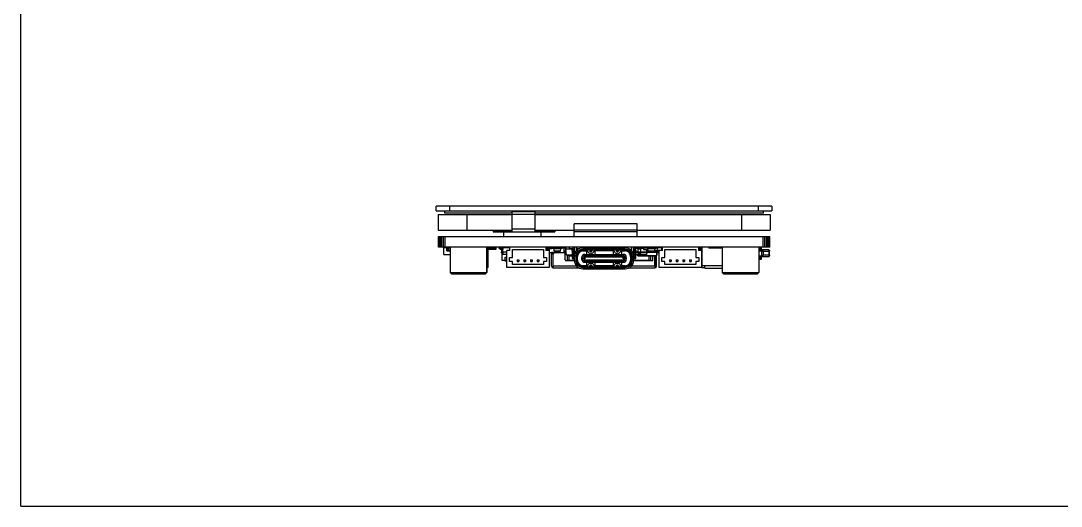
# Model space of a CAD drawing. Header units: millimetres. Extents: x 0 to 297, y 0 to 210.
# Drawn here: x 0 to 156.7, y 0 to 73.1 of the extents above; entities that cross this region are included whole.
import ezdxf

# ---------------------------------------------------------------- set-up
doc = ezdxf.new("R2010")
doc.units = ezdxf.units.MM
doc.layers.get('0').update_dxf_attribs({"linetype": 'CONTINUOUS'})

msp = doc.modelspace()

# ---------------------------------------------------------------- linework, layer by layer
at = {"color": 7, "linetype": 'Continuous'}
for p, q in [((0, 0), (0, 210)), ((62.594, 44.514), (62.594, 45.214)), ((113.134, 45.214), (62.594, 45.214)), ((62.594, 44.514), (113.134, 44.514)), ((62.874, 43.944), (62.874, 41.614)), ((62.874, 43.944), (73.984, 43.944)), ((63.864, 44.164), (63.864, 44.514)), ((73.984, 44.164), (63.864, 44.164)), ((64.594, 45.214), (64.594, 44.514)), ((67.174, 43.944), (67.174, 41.614)), ((73.984, 44.414), (73.984, 41.364)), ((73.984, 44.414), (77.484, 44.414)), ((77.484, 43.964), (73.984, 43.964)), ((77.484, 41.364), (77.484, 44.414)), ((111.864, 44.164), (77.484, 44.164)), ((77.484, 43.944), (112.874, 43.944)), ((108.554, 43.944), (108.554, 41.614)), ((111.134, 44.514), (111.134, 45.214)), ((111.864, 44.164), (111.864, 44.514)), ((112.874, 43.944), (112.874, 41.614)), ((113.134, 45.214), (113.134, 44.514)), ((83.364, 40.614), (83.364, 42.521)), ((92.864, 42.521), (83.364, 42.521)), ((92.864, 40.614), (92.864, 42.521)), ((62.874, 41.614), (73.984, 41.614)), ((71.178, 41.514), (71.178, 41.364)), ((71.178, 41.514), (73.984, 41.514)), ((71.178, 41.364), (80.427, 41.364)), ((72.779, 40.614), (72.779, 41.364)), ((73.984, 41.814), (77.484, 41.814)), ((77.484, 41.614), (83.364, 41.614)), ((77.484, 41.514), (80.427, 41.514)), ((78.408, 40.614), (78.408, 41.364)), ((80.427, 41.514), (80.427, 41.364)), ((83.364, 41.639), (92.864, 41.639)), ((92.864, 41.349), (83.364, 41.349)), ((92.864, 41.614), (112.874, 41.614)), ((62.924, 39.014), (62.924, 40.614)), ((62.924, 40.614), (112.833, 40.614)), ((62.95, 39.014), (62.95, 40.614)), ((63.051, 39.014), (63.051, 40.614)), ((63.211, 39.014), (63.211, 40.614)), ((63.42, 39.014), (63.42, 40.614)), ((63.663, 39.014), (63.663, 40.614)), ((63.924, 39.014), (63.924, 40.614)), ((111.824, 39.014), (111.824, 40.614)), ((112.085, 39.014), (112.085, 40.614)), ((112.329, 39.014), (112.329, 40.614)), ((112.537, 39.014), (112.537, 40.614)), ((112.698, 39.014), (112.698, 40.614)), ((112.799, 39.014), (112.799, 40.614)), ((112.833, 39.014), (112.833, 40.614)), ((112.838, 39.014), (112.838, 40.614)), ((112.838, 39.014), (62.924, 39.014)), ((63.729, 37.914), (63.729, 38.912)), ((64.168, 38.912), (63.729, 38.912)), ((63.729, 37.914), (64.675, 37.914)), ((63.88, 39.014), (63.88, 38.912)), ((64.075, 38.983), (64.075, 38.912)), ((64.075, 38.983), (64.169, 38.983)), ((64.105, 38.912), (64.105, 39.014)), ((64.136, 38.912), (64.136, 39.014)), ((64.168, 38.978), (64.168, 38.498)), ((64.168, 38.978), (64.273, 38.978)), ((64.675, 38.498), (64.168, 38.498)), ((64.188, 38.978), (64.188, 38.998)), ((64.277, 38.998), (64.188, 38.998)), ((64.188, 38.478), (64.188, 38.978)), ((64.188, 38.478), (64.668, 38.478)), ((64.273, 38.983), (64.273, 38.739)), ((64.273, 38.983), (64.675, 38.983)), ((64.477, 38.739), (64.273, 38.739)), ((64.303, 38.983), (64.303, 39.014)), ((64.303, 38.709), (64.303, 38.983)), ((64.303, 38.709), (64.477, 38.709)), ((64.334, 38.709), (64.334, 39.014)), ((64.378, 38.706), (64.378, 38.709)), ((64.378, 38.706), (64.378, 38.709)), ((64.477, 38.706), (64.378, 38.706)), ((64.389, 38.706), (64.389, 38.709)), ((64.441, 38.709), (64.441, 38.706)), ((64.452, 38.706), (64.452, 38.709)), ((64.477, 38.514), (64.477, 38.964)), ((64.675, 38.964), (64.477, 38.964)), ((64.477, 38.514), (64.675, 38.514)), ((64.668, 38.514), (64.668, 38.478)), ((64.675, 39.014), (64.675, 35.214)), ((70.175, 39.014), (70.175, 35.214)), ((70.175, 38.814), (70.424, 38.814)), ((70.424, 35.964), (70.424, 39.014)), ((70.466, 39.014), (70.466, 38.689)), ((70.796, 38.689), (70.466, 38.689)), ((70.557, 38.689), (70.557, 38.679)), ((70.715, 38.679), (70.557, 38.679)), ((70.636, 38.689), (70.636, 38.679)), ((70.64, 38.983), (70.64, 38.739)), ((70.64, 38.983), (71.25, 38.983)), ((71.25, 38.739), (70.64, 38.739)), ((70.67, 38.983), (70.67, 39.014)), ((70.67, 38.709), (70.67, 38.983)), ((70.67, 38.709), (71.219, 38.709)), ((70.701, 38.983), (70.701, 39.014)), ((70.701, 38.709), (70.701, 38.983)), ((70.715, 38.689), (70.715, 38.679)), ((70.715, 38.689), (70.715, 38.679)), ((70.745, 38.706), (70.745, 38.709)), ((70.839, 38.706), (70.745, 38.706)), ((70.756, 38.706), (70.756, 38.709)), ((70.764, 38.709), (70.764, 38.706)), ((70.796, 38.706), (70.796, 38.689)), ((70.796, 38.689), (70.796, 38.706)), ((70.801, 38.709), (70.801, 38.706)), ((70.838, 38.706), (70.838, 38.709)), ((70.838, 38.706), (70.838, 38.709)), ((70.838, 38.706), (70.838, 38.709)), ((70.838, 38.706), (70.838, 38.709)), ((70.839, 38.706), (70.839, 38.709)), ((70.839, 38.706), (70.839, 38.709)), ((70.848, 38.709), (70.848, 38.706)), ((70.939, 38.706), (70.848, 38.706)), ((70.861, 38.709), (70.861, 38.706)), ((70.865, 38.706), (70.865, 38.709)), ((70.902, 38.706), (70.902, 38.709)), ((70.938, 38.706), (70.938, 38.709)), ((70.939, 38.706), (70.939, 38.709)), ((70.939, 38.706), (70.939, 38.709)), ((70.939, 38.706), (70.939, 38.709)), ((70.939, 38.706), (70.939, 38.709)), ((70.939, 38.706), (70.939, 38.709)), ((70.951, 38.706), (70.951, 38.709)), ((71.043, 38.706), (70.951, 38.706)), ((70.968, 38.709), (70.968, 38.706)), ((71.005, 38.709), (71.005, 38.706)), ((71.042, 38.706), (71.042, 38.709)), ((71.042, 38.706), (71.042, 38.709)), ((71.042, 38.706), (71.042, 38.709)), ((71.043, 38.706), (71.043, 38.709)), ((71.043, 38.706), (71.043, 38.709)), ((71.043, 38.706), (71.043, 38.709)), ((71.052, 38.709), (71.052, 38.706)), ((71.146, 38.706), (71.052, 38.706)), ((71.071, 38.706), (71.071, 38.709)), ((71.08, 38.706), (71.08, 38.709)), ((71.116, 38.706), (71.116, 38.709)), ((71.134, 38.709), (71.134, 38.706)), ((71.145, 38.706), (71.145, 38.709)), ((71.145, 38.706), (71.145, 38.709)), ((71.145, 38.706), (71.145, 38.709)), ((71.145, 38.706), (71.145, 38.709)), ((71.145, 38.706), (71.145, 38.709)), ((71.146, 38.706), (71.146, 38.709)), ((71.189, 38.709), (71.189, 39.014)), ((71.219, 38.983), (71.219, 38.709)), ((71.219, 38.709), (71.219, 38.709)), ((71.219, 38.709), (71.219, 38.709)), ((71.219, 38.709), (71.219, 38.709)), ((71.22, 38.709), (71.22, 38.709)), ((71.22, 38.709), (71.22, 38.709)), ((71.25, 38.739), (71.25, 38.983)), ((71.25, 38.739), (71.25, 38.983)), ((71.25, 38.739), (71.25, 38.983)), ((71.25, 38.739), (71.25, 38.983)), ((71.25, 38.739), (71.25, 38.983)), ((71.25, 38.739), (71.25, 38.983)), ((71.25, 38.739), (71.25, 38.983)), ((71.25, 38.739), (71.25, 38.983)), ((71.25, 38.983), (71.251, 38.983)), ((71.25, 38.983), (71.25, 38.983)), ((71.251, 38.739), (71.25, 38.739)), ((71.25, 38.739), (71.25, 38.739)), ((71.251, 38.739), (71.251, 38.983)), ((71.279, 38.983), (71.279, 38.739)), ((71.279, 38.983), (71.583, 38.983)), ((71.583, 38.739), (71.279, 38.739)), ((71.309, 38.983), (71.309, 39.014)), ((71.309, 38.709), (71.309, 38.983)), ((71.309, 38.709), (71.553, 38.709)), ((71.381, 38.706), (71.381, 38.709)), ((71.488, 38.706), (71.381, 38.706)), ((71.425, 38.706), (71.425, 38.709)), ((71.443, 38.709), (71.443, 38.706)), ((71.488, 38.709), (71.488, 38.706)), ((71.488, 38.706), (71.488, 38.709)), ((71.553, 38.983), (71.553, 38.709)), ((71.583, 38.739), (71.583, 38.983)), ((72.077, 39.009), (72.077, 38.844)), ((72.305, 38.844), (72.077, 38.844)), ((72.082, 38.839), (72.082, 39.009)), ((72.082, 39.009), (72.305, 39.009)), ((72.082, 38.839), (72.305, 38.839)), ((72.215, 38.839), (72.215, 38.689)), ((72.394, 38.689), (72.215, 38.689)), ((72.305, 38.844), (72.305, 38.839)), ((72.306, 38.689), (72.306, 38.679)), ((72.394, 38.679), (72.306, 38.679)), ((72.385, 38.689), (72.385, 38.679)), ((72.393, 38.753), (72.401, 38.286)), ((72.393, 38.753), (72.398, 38.753)), ((72.398, 38.753), (72.406, 38.286)), ((72.406, 38.286), (72.401, 38.286)), ((72.488, 38.939), (72.488, 39.014)), ((72.488, 37.014), (72.488, 38.138)), ((72.571, 38.289), (72.563, 38.756)), ((72.563, 38.756), (72.568, 38.756)), ((72.576, 38.289), (72.568, 38.756)), ((73.225, 38.289), (72.571, 38.289)), ((72.576, 38.114), (72.576, 38.119)), ((72.607, 38.119), (72.576, 38.119)), ((72.576, 38.114), (72.608, 38.114)), ((72.636, 38.964), (72.577, 38.289)), ((72.577, 38.289), (72.643, 37.914)), ((72.636, 38.964), (73.688, 38.964)), ((73.077, 37.914), (72.643, 37.914)), ((73.225, 37.914), (73.077, 37.914)), ((73.225, 35.964), (73.225, 38.545)), ((73.688, 38.545), (73.225, 38.545)), ((73.688, 38.545), (73.688, 39.014)), ((74.07, 37.484), (74.07, 38.654)), ((74.07, 38.654), (78.73, 38.654)), ((78.73, 38.654), (78.73, 37.484)), ((79.111, 39.014), (79.111, 38.545)), ((79.24, 38.689), (79.111, 38.689)), ((79.159, 38.679), (79.111, 38.679)), ((79.575, 38.545), (79.111, 38.545)), ((79.159, 38.689), (79.159, 38.679)), ((79.159, 38.689), (79.159, 38.679)), ((79.24, 39.014), (79.24, 38.689)), ((79.24, 39.014), (79.24, 38.689)), ((79.24, 38.964), (79.418, 38.964)), ((79.328, 38.964), (79.328, 39.014)), ((79.328, 38.979), (79.62, 38.979)), ((79.418, 38.964), (79.455, 38.545)), ((79.487, 38.756), (79.483, 38.545)), ((79.487, 38.756), (79.492, 38.756)), ((79.492, 38.756), (79.488, 38.545)), ((79.575, 38.545), (79.575, 35.964)), ((79.649, 38.286), (79.657, 38.753)), ((79.654, 38.286), (79.649, 38.286)), ((79.649, 38.249), (80.586, 38.249)), ((79.654, 38.286), (79.662, 38.753)), ((79.657, 38.753), (79.662, 38.753)), ((79.717, 39.01), (79.717, 39.014)), ((79.717, 39.01), (79.717, 39.014)), ((79.717, 39.011), (79.717, 39.014)), ((79.717, 39.011), (79.717, 39.014)), ((79.717, 39.011), (79.717, 39.014)), ((79.717, 39.011), (79.717, 39.014)), ((79.718, 39.011), (79.718, 39.014)), ((79.718, 39.011), (79.718, 39.014)), ((79.718, 39.011), (79.718, 39.014)), ((79.718, 39.011), (79.718, 39.014)), ((79.718, 39.011), (79.718, 39.014)), ((79.718, 39.011), (79.718, 39.014)), ((79.719, 39.011), (79.719, 39.014)), ((79.719, 39.011), (79.719, 39.014)), ((79.749, 39.009), (79.972, 39.009)), ((79.749, 38.839), (79.749, 38.844)), ((79.975, 38.844), (79.749, 38.844)), ((79.749, 38.839), (79.972, 38.839)), ((79.967, 36.164), (79.967, 38.214)), ((80.167, 38.214), (79.967, 38.214)), ((79.967, 38.014), (80.167, 38.014)), ((79.972, 39.009), (79.972, 38.839)), ((79.975, 39.014), (79.975, 38.814)), ((81.175, 38.814), (79.975, 38.814)), ((80.167, 38.214), (80.167, 36.164)), ((80.217, 36.164), (80.217, 38.014)), ((80.275, 38.814), (80.275, 38.764)), ((80.275, 38.764), (80.304, 38.432)), ((81.275, 38.764), (80.275, 38.764)), ((81.247, 38.432), (80.304, 38.432)), ((80.324, 38.414), (81.227, 38.414)), ((80.375, 39.014), (80.375, 38.814)), ((80.417, 38.214), (82.027, 38.214)), ((80.431, 38.249), (80.431, 38.214)), ((80.586, 38.249), (80.586, 38.414)), ((80.606, 38.214), (80.606, 38.414)), ((81.156, 38.414), (81.156, 38.214)), ((81.175, 39.014), (81.175, 38.814)), ((81.176, 38.414), (81.176, 38.249)), ((81.176, 38.249), (81.856, 38.249)), ((81.275, 38.764), (81.247, 38.432)), ((81.275, 38.814), (81.275, 38.764)), ((81.331, 38.249), (81.331, 38.214)), ((81.482, 38.249), (81.482, 38.214)), ((81.575, 38.979), (81.856, 38.979)), ((81.701, 38.979), (81.701, 39.014)), ((81.701, 38.249), (81.701, 38.214)), ((81.856, 38.249), (81.856, 38.979)), ((81.876, 38.214), (81.876, 39.014)), ((82.027, 39.014), (82.027, 38.814)), ((82.027, 38.814), (82.104, 38.814)), ((82.027, 37.114), (82.027, 38.514)), ((82.027, 38.514), (82.131, 38.514)), ((82.327, 37.814), (82.327, 37.064)), ((82.493, 37.73), (82.478, 37.814)), ((82.498, 37.814), (82.513, 37.73)), ((82.513, 37.714), (82.513, 37.73)), ((83.075, 37.73), (82.513, 37.73)), ((82.513, 37.714), (83.075, 37.714)), ((82.627, 37.014), (82.627, 37.714)), ((83.075, 38.424), (83.075, 38.624)), ((83.375, 38.624), (83.075, 38.624)), ((83.075, 38.424), (83.075, 37.324)), ((83.075, 38.424), (83.225, 38.424)), ((83.225, 38.424), (83.225, 37.524)), ((83.375, 37.324), (83.375, 38.624)), ((83.375, 38.624), (83.395, 38.624)), ((83.395, 38.224), (83.375, 38.224)), ((83.375, 38.074), (83.395, 38.074)), ((83.395, 37.874), (83.375, 37.874)), ((83.375, 37.724), (83.395, 37.724)), ((83.394, 39.014), (83.394, 37.647)), ((83.394, 37.044), (83.394, 37.644)), ((83.594, 37.644), (83.594, 37.044)), ((83.694, 37.644), (83.594, 37.644)), ((83.694, 39.014), (83.694, 38.468)), ((83.694, 37.644), (83.694, 37.044)), ((83.695, 38.624), (83.775, 38.624)), ((83.715, 38.534), (83.715, 38.488)), ((83.757, 38.534), (83.715, 38.534)), ((83.715, 37.837), (83.715, 37.645)), ((83.715, 37.044), (83.715, 37.644)), ((83.715, 37.644), (83.865, 37.644)), ((83.81, 38.583), (83.775, 38.624)), ((83.865, 37.044), (83.865, 37.644)), ((84.265, 38.974), (84.265, 38.855)), ((84.265, 38.974), (91.465, 38.974)), ((84.415, 38.974), (84.415, 39.014)), ((84.569, 37.419), (84.569, 37.654)), ((91.159, 37.654), (84.569, 37.654)), ((84.665, 39.014), (84.665, 38.974)), ((84.67, 38.604), (85.215, 38.604)), ((84.674, 38.924), (91.054, 38.924)), ((84.674, 38.724), (84.674, 38.624)), ((88.364, 38.724), (84.674, 38.724)), ((88.364, 38.624), (84.674, 38.624)), ((84.675, 38.454), (84.675, 38.604)), ((84.675, 38.454), (85.215, 38.454)), ((84.68, 38.974), (84.68, 39.014)), ((84.725, 38.974), (84.725, 39.014)), ((84.86, 37.569), (84.826, 37.654)), ((84.939, 37.659), (84.939, 37.694)), ((85.289, 37.694), (84.939, 37.694)), ((84.94, 37.655), (84.939, 37.659)), ((84.97, 37.714), (84.97, 37.944)), ((84.97, 37.944), (90.76, 37.944)), ((84.97, 37.714), (90.76, 37.714)), ((85.215, 38.604), (85.215, 37.944)), ((85.215, 38.604), (85.283, 38.604)), ((85.225, 38.974), (85.225, 39.014)), ((85.289, 37.694), (85.289, 37.654)), ((86.789, 37.694), (85.29, 37.694)), ((85.316, 38.564), (85.405, 38.363)), ((85.455, 39.014), (85.455, 38.974)), ((85.475, 38.974), (85.475, 39.014)), ((85.515, 38.924), (85.515, 38.974)), ((85.679, 38.484), (85.618, 38.624)), ((85.626, 38.604), (86.103, 38.604)), ((85.715, 39.014), (85.715, 38.974)), ((85.771, 38.424), (85.959, 38.424)), ((85.959, 38.124), (85.771, 38.124)), ((85.895, 38.924), (85.895, 38.974)), ((85.895, 38.604), (85.895, 38.624)), ((86.015, 38.974), (86.015, 39.014)), ((86.112, 38.624), (86.05, 38.484)), ((86.215, 39.014), (86.215, 38.974)), ((86.325, 38.363), (86.414, 38.564)), ((86.426, 38.994), (86.515, 38.994)), ((86.439, 37.654), (86.439, 37.694)), ((86.446, 38.604), (89.215, 38.604)), ((86.515, 38.974), (86.515, 39.014)), ((86.515, 37.944), (86.515, 38.604)), ((89.215, 38.454), (86.515, 38.454)), ((86.715, 39.014), (86.715, 38.974)), ((86.715, 38.994), (86.973, 38.994)), ((86.793, 38.604), (86.765, 38.624)), ((86.789, 37.694), (86.789, 37.654)), ((86.79, 37.659), (86.99, 37.659)), ((86.915, 38.624), (86.915, 38.604)), ((86.971, 38.983), (86.971, 38.974)), ((86.971, 38.983), (87.015, 38.983)), ((87.239, 37.694), (86.989, 37.694)), ((86.989, 37.654), (86.989, 37.694)), ((87.001, 38.974), (87.001, 39.014)), ((87.015, 38.974), (87.015, 39.014)), ((87.215, 39.014), (87.215, 38.974)), ((87.215, 38.983), (87.515, 38.983)), ((87.239, 37.694), (87.239, 37.654)), ((87.24, 37.659), (87.49, 37.659)), ((87.316, 38.604), (87.288, 38.624)), ((87.739, 37.694), (87.489, 37.694)), ((87.489, 37.654), (87.489, 37.694)), ((87.515, 38.974), (87.515, 39.014)), ((87.715, 39.014), (87.715, 38.974)), ((87.739, 37.694), (87.739, 37.654)), ((87.74, 37.659), (87.99, 37.659)), ((88.239, 37.694), (87.989, 37.694)), ((87.989, 37.654), (87.989, 37.694)), ((88.015, 38.974), (88.015, 39.014)), ((88.215, 39.014), (88.215, 38.974)), ((88.239, 37.694), (88.239, 37.654)), ((88.24, 37.659), (88.49, 37.659)), ((88.364, 38.924), (88.364, 38.624)), ((88.364, 38.894), (88.374, 38.894)), ((91.054, 38.624), (88.364, 38.624)), ((88.374, 38.624), (88.374, 38.924)), ((91.054, 38.724), (88.374, 38.724)), ((88.442, 38.624), (88.413, 38.604)), ((88.739, 37.694), (88.489, 37.694)), ((88.489, 37.654), (88.489, 37.694)), ((88.515, 38.974), (88.515, 39.014)), ((88.715, 39.014), (88.715, 38.974)), ((88.739, 37.694), (88.739, 37.654)), ((88.74, 37.659), (88.94, 37.659)), ((88.815, 38.604), (88.815, 38.624)), ((88.965, 38.624), (88.936, 38.604)), ((89.289, 37.694), (88.939, 37.694)), ((88.939, 37.654), (88.939, 37.694)), ((89.015, 38.974), (89.015, 39.014)), ((89.215, 39.014), (89.215, 38.974)), ((89.215, 38.604), (89.283, 38.604)), ((89.215, 38.604), (89.215, 37.944)), ((89.289, 37.694), (89.289, 37.654)), ((90.789, 37.694), (89.29, 37.694)), ((89.316, 38.564), (89.405, 38.363)), ((89.515, 38.974), (89.515, 39.014)), ((89.679, 38.484), (89.618, 38.624)), ((89.626, 38.604), (90.103, 38.604)), ((89.715, 39.014), (89.715, 38.974)), ((89.771, 38.424), (89.959, 38.424)), ((89.959, 38.124), (89.771, 38.124)), ((89.835, 38.974), (89.835, 38.924)), ((89.835, 38.624), (89.835, 38.604)), ((90.015, 38.974), (90.015, 39.014)), ((90.112, 38.624), (90.05, 38.484)), ((90.215, 38.924), (90.215, 38.974)), ((90.255, 39.014), (90.255, 38.974)), ((90.275, 38.974), (90.275, 39.014)), ((90.325, 38.363), (90.414, 38.564)), ((90.439, 37.654), (90.439, 37.694)), ((90.446, 38.604), (91.06, 38.604)), ((90.505, 38.974), (90.505, 39.014)), ((90.515, 37.944), (90.515, 38.604)), ((90.515, 38.454), (91.055, 38.454)), ((90.76, 37.944), (90.76, 37.714)), ((90.789, 37.694), (90.789, 37.659)), ((90.789, 37.655), (90.789, 37.659)), ((90.869, 37.569), (90.903, 37.654)), ((91.005, 38.974), (91.005, 39.014)), ((91.054, 38.624), (91.054, 38.724)), ((91.055, 39.014), (91.055, 38.974)), ((91.055, 38.604), (91.055, 38.454)), ((91.075, 38.974), (91.075, 39.014)), ((91.159, 37.419), (91.159, 37.654)), ((91.315, 39.014), (91.315, 38.974)), ((91.465, 38.854), (91.465, 38.974)), ((91.862, 39.014), (91.862, 39.013)), ((91.865, 37.644), (92.015, 37.644)), ((91.865, 37.644), (91.865, 37.044)), ((91.955, 38.624), (91.92, 38.582)), ((91.955, 38.624), (92.035, 38.624)), ((92.015, 38.534), (91.972, 38.534)), ((92.015, 38.534), (92.015, 38.487)), ((92.015, 37.836), (92.015, 37.644)), ((92.015, 37.644), (92.015, 37.044)), ((92.034, 38.467), (92.034, 39.014)), ((92.134, 37.644), (92.034, 37.644)), ((92.034, 37.044), (92.034, 37.644)), ((92.134, 37.044), (92.134, 37.644)), ((92.334, 37.644), (92.334, 39.014)), ((92.655, 38.624), (92.334, 38.624)), ((92.334, 37.044), (92.334, 37.644)), ((92.976, 38.914), (92.335, 38.914)), ((92.335, 38.892), (92.976, 38.892)), ((92.355, 38.224), (92.335, 38.224)), ((92.335, 38.074), (92.355, 38.074)), ((92.355, 37.874), (92.335, 37.874)), ((92.335, 37.724), (92.355, 37.724)), ((92.351, 38.914), (92.351, 39.014)), ((92.355, 38.624), (92.355, 37.324)), ((92.505, 38.424), (92.655, 38.424)), ((92.505, 37.524), (92.505, 38.424)), ((92.655, 38.624), (92.655, 38.424)), ((92.655, 37.324), (92.655, 38.424)), ((92.976, 38.267), (92.655, 38.267)), ((92.655, 38.26), (92.976, 38.26)), ((94.251, 37.935), (92.655, 37.935)), ((92.655, 37.914), (94.251, 37.914)), ((92.701, 39.014), (92.701, 38.914)), ((92.726, 38.989), (92.726, 38.914)), ((92.726, 38.914), (92.726, 38.989)), ((92.774, 38.914), (92.774, 39.014)), ((92.871, 38.983), (92.976, 38.983)), ((92.871, 38.983), (92.871, 38.914)), ((92.902, 38.914), (92.902, 39.014)), ((92.932, 38.914), (92.932, 39.014)), ((92.968, 37.73), (92.936, 37.914)), ((92.956, 37.914), (92.988, 37.73)), ((92.976, 38.989), (93.376, 38.989)), ((92.976, 38.989), (92.976, 38.839)), ((93.376, 38.839), (92.976, 38.839)), ((92.976, 38.298), (92.976, 38.839)), ((92.976, 38.298), (92.976, 38.139)), ((95.766, 37.73), (92.988, 37.73)), ((92.988, 37.714), (92.988, 37.73)), ((92.988, 37.714), (95.766, 37.714)), ((93.001, 38.722), (93.001, 39.014)), ((93.001, 38.814), (93.351, 38.814)), ((93.351, 38.722), (93.001, 38.722)), ((93.001, 38.114), (93.001, 38.722)), ((93.351, 38.296), (93.001, 38.296)), ((93.001, 38.114), (93.351, 38.114)), ((93.351, 38.989), (93.351, 38.114)), ((93.376, 38.839), (93.376, 38.989)), ((93.376, 38.983), (93.481, 38.983)), ((93.784, 38.914), (93.376, 38.914)), ((93.376, 38.892), (93.784, 38.892)), ((93.376, 38.839), (93.376, 38.725)), ((93.376, 38.139), (93.376, 38.839)), ((94.251, 38.267), (93.376, 38.267)), ((93.376, 38.26), (94.251, 38.26)), ((93.42, 38.914), (93.42, 39.014)), ((93.45, 38.983), (93.45, 38.914)), ((93.481, 38.983), (93.626, 38.983)), ((93.481, 38.914), (93.481, 38.983)), ((93.626, 38.969), (93.481, 38.969)), ((93.626, 38.914), (93.626, 38.989)), ((93.651, 38.914), (93.651, 39.014)), ((93.784, 39.014), (93.784, 38.689)), ((93.784, 38.689), (94.465, 38.689)), ((93.809, 38.989), (94.439, 38.989)), ((93.809, 38.989), (93.809, 38.714)), ((93.809, 38.714), (94.439, 38.714)), ((93.834, 38.689), (93.834, 38.714)), ((93.884, 38.989), (93.884, 39.014)), ((93.884, 38.689), (93.884, 38.714)), ((93.885, 39.014), (93.885, 38.989)), ((93.885, 39.014), (93.885, 38.989)), ((93.92, 38.689), (93.92, 38.679)), ((94.329, 38.679), (93.92, 38.679)), ((93.971, 38.689), (93.971, 38.679)), ((94.001, 39.014), (94.001, 38.989)), ((94.022, 38.689), (94.022, 38.679)), ((94.036, 38.689), (94.036, 38.679)), ((94.042, 38.689), (94.042, 38.679)), ((94.091, 39.014), (94.091, 38.989)), ((94.091, 38.989), (94.091, 39.014)), ((94.091, 38.997), (94.127, 38.997)), ((94.091, 38.689), (94.091, 38.679)), ((94.127, 39.014), (94.127, 38.989)), ((94.136, 38.689), (94.136, 38.679)), ((94.138, 38.689), (94.138, 38.679)), ((94.151, 38.689), (94.151, 38.679)), ((94.201, 38.689), (94.201, 38.679)), ((94.251, 38.679), (94.251, 37.914)), ((94.253, 38.689), (94.253, 38.679)), ((94.276, 38.679), (94.276, 37.939)), ((94.326, 38.464), (94.276, 38.464)), ((94.439, 38.404), (94.276, 38.404)), ((94.276, 38.249), (94.459, 38.249)), ((94.279, 38.689), (94.279, 38.679)), ((94.29, 38.689), (94.29, 38.679)), ((94.299, 38.689), (94.299, 38.679)), ((94.326, 38.689), (94.326, 38.679)), ((94.326, 38.464), (94.326, 38.679)), ((94.329, 38.689), (94.329, 38.679)), ((94.329, 38.689), (94.329, 38.679)), ((94.364, 38.989), (94.364, 39.014)), ((94.364, 38.689), (94.364, 38.714)), ((94.414, 38.689), (94.414, 38.714)), ((94.426, 38.514), (94.478, 38.725)), ((94.496, 38.514), (94.426, 38.514)), ((94.426, 38.514), (94.463, 38.214)), ((94.438, 38.414), (95.427, 38.414)), ((94.439, 38.989), (94.439, 38.714)), ((95.988, 38.214), (94.463, 38.214)), ((94.464, 39.014), (94.464, 38.689)), ((94.465, 39.014), (94.465, 38.689)), ((94.465, 39.014), (94.465, 38.689)), ((94.475, 38.764), (94.475, 38.814)), ((95.475, 38.764), (94.475, 38.764)), ((94.503, 38.432), (94.475, 38.764)), ((95.447, 38.432), (94.503, 38.432)), ((94.575, 38.814), (94.575, 39.014)), ((95.775, 38.814), (94.575, 38.814)), ((94.627, 37.714), (94.627, 37.014)), ((94.927, 37.064), (94.927, 37.714)), ((95.227, 37.114), (95.227, 37.714)), ((95.375, 39.014), (95.375, 38.814)), ((95.427, 38.414), (96.013, 38.414)), ((95.475, 38.764), (95.447, 38.432)), ((96.026, 38.514), (95.454, 38.514)), ((95.475, 38.814), (95.475, 38.764)), ((95.517, 36.164), (95.517, 37.714)), ((95.567, 36.164), (95.567, 37.714)), ((95.766, 37.73), (95.851, 38.214)), ((95.766, 37.73), (95.766, 37.714)), ((95.767, 36.164), (95.767, 37.714)), ((95.775, 38.814), (95.775, 39.014)), ((95.826, 39.005), (95.775, 39.005)), ((95.926, 38.914), (95.775, 38.914)), ((95.871, 38.214), (95.785, 37.73)), ((95.826, 39.005), (95.826, 38.914)), ((95.826, 38.979), (96.51, 38.979)), ((96.026, 38.514), (95.926, 38.914)), ((95.988, 38.214), (96.026, 38.514)), ((95.992, 38.249), (96.183, 38.249)), ((96.017, 38.979), (96.017, 39.014)), ((96.646, 38.545), (96.183, 38.545)), ((96.183, 35.964), (96.183, 38.545)), ((96.51, 39.014), (96.51, 38.689)), ((96.51, 38.689), (96.646, 38.689)), ((96.591, 38.689), (96.591, 38.679)), ((96.646, 38.679), (96.591, 38.679)), ((96.595, 38.689), (96.595, 38.679)), ((96.646, 38.545), (96.646, 39.014)), ((97.028, 38.654), (101.688, 38.654)), ((97.028, 37.484), (97.028, 38.654)), ((101.688, 38.654), (101.688, 37.484)), ((102.07, 39.014), (102.07, 38.545)), ((102.07, 38.864), (102.54, 38.864)), ((102.07, 38.705), (102.54, 38.705)), ((102.54, 38.582), (102.07, 38.582)), ((102.533, 38.545), (102.07, 38.545)), ((102.533, 38.545), (102.533, 35.964)), ((102.605, 37.844), (102.533, 37.844)), ((102.533, 37.694), (102.605, 37.694)), ((102.54, 39.014), (102.54, 38.864)), ((102.605, 38.988), (102.54, 38.988)), ((102.54, 38.968), (102.605, 38.968)), ((102.54, 38.964), (102.605, 38.964)), ((102.54, 38.864), (102.54, 38.705)), ((102.54, 38.705), (102.54, 38.582)), ((102.54, 38.582), (102.54, 38.42)), ((102.605, 38.42), (102.54, 38.42)), ((102.605, 39.014), (102.605, 35.964)), ((103.603, 39.014), (103.669, 38.914)), ((103.636, 38.964), (104.339, 38.964)), ((103.641, 38.964), (103.641, 39.014)), ((103.669, 38.914), (105.675, 38.914)), ((104.339, 38.914), (104.339, 39.014)), ((105.139, 38.914), (105.139, 39.014)), ((105.139, 38.964), (105.675, 38.964)), ((105.675, 39.014), (105.675, 35.214)), ((111.175, 39.014), (111.175, 35.214)), ((111.175, 38.486), (111.558, 38.486)), ((111.175, 37.742), (111.558, 37.742)), ((111.358, 39.014), (111.358, 38.486)), ((111.358, 37.742), (111.358, 37.214)), ((111.558, 38.486), (111.558, 39.011)), ((111.858, 38.439), (111.558, 38.439)), ((111.858, 37.789), (111.558, 37.789)), ((111.558, 37.214), (111.558, 37.742)), ((112.659, 38.614), (111.559, 38.614)), ((111.559, 37.614), (112.659, 37.614)), ((111.858, 37.789), (111.858, 38.439)), ((111.858, 38.414), (112.759, 38.414)), ((112.759, 37.814), (111.858, 37.814)), ((112.659, 38.614), (112.658, 38.414)), ((112.658, 38.414), (112.659, 37.614)), ((112.66, 38.614), (112.66, 38.613)), ((112.66, 37.614), (112.66, 37.614)), ((112.661, 38.614), (112.661, 38.613)), ((112.661, 37.614), (112.661, 37.614)), ((112.759, 38.514), (112.759, 38.514)), ((112.759, 38.514), (112.759, 38.414)), ((112.759, 38.414), (112.759, 38.514)), ((112.759, 38.414), (112.76, 38.414)), ((112.759, 37.714), (112.759, 38.414)), ((112.76, 37.814), (112.759, 37.814)), ((112.759, 37.814), (112.759, 37.714)), ((112.759, 37.714), (112.759, 37.714)), ((112.76, 38.514), (112.76, 38.514)), ((112.76, 38.514), (112.76, 38.414)), ((112.76, 37.814), (112.76, 38.514)), ((112.76, 38.414), (112.761, 38.414)), ((112.761, 37.814), (112.76, 37.814)), ((112.76, 37.714), (112.76, 37.814)), ((112.76, 37.814), (112.76, 37.714)), ((112.76, 37.714), (112.76, 37.714)), ((112.761, 38.514), (112.761, 38.514)), ((112.761, 38.514), (112.761, 38.414)), ((112.761, 37.814), (112.761, 38.514)), ((112.761, 37.714), (112.761, 37.814)), ((112.761, 37.814), (112.761, 37.714)), ((112.761, 37.714), (112.761, 37.714)), ((73.225, 37.014), (72.488, 37.014)), ((72.953, 36.914), (72.953, 37.514)), ((72.953, 37.514), (73.225, 37.514)), ((73.225, 36.914), (72.953, 36.914)), ((73.62, 36.868), (73.62, 37.484)), ((73.62, 37.484), (74.07, 37.484)), ((74.07, 36.868), (73.62, 36.868)), ((74.07, 36.402), (74.07, 36.868)), ((78.73, 36.402), (74.07, 36.402)), ((74.775, 37.139), (74.775, 36.889)), ((74.775, 37.139), (75.025, 37.139)), ((74.775, 36.889), (75.025, 36.889)), ((75.025, 37.139), (75.025, 36.889)), ((75.775, 37.139), (75.775, 36.889)), ((75.775, 37.139), (76.025, 37.139)), ((75.775, 36.889), (76.025, 36.889)), ((76.025, 37.139), (76.025, 36.889)), ((76.775, 37.139), (76.775, 36.889)), ((76.775, 37.139), (77.025, 37.139)), ((76.775, 36.889), (77.025, 36.889)), ((77.025, 37.139), (77.025, 36.889)), ((77.775, 37.139), (77.775, 36.889)), ((77.775, 37.139), (78.025, 37.139)), ((77.775, 36.889), (78.025, 36.889)), ((78.025, 37.139), (78.025, 36.889)), ((78.73, 37.484), (79.18, 37.484)), ((78.73, 36.868), (78.73, 36.402)), ((79.18, 36.868), (78.73, 36.868)), ((79.18, 37.484), (79.18, 36.868)), ((80.217, 35.914), (80.217, 36.164)), ((83.751, 36.164), (80.217, 36.164)), ((82.127, 37.014), (83.397, 37.014)), ((82.327, 37.064), (82.331, 37.045)), ((82.327, 37.064), (83.394, 37.064)), ((83.225, 37.524), (83.075, 37.524)), ((83.075, 37.324), (83.375, 37.324)), ((83.394, 37.324), (83.375, 37.324)), ((83.594, 37.044), (83.694, 37.044)), ((83.695, 37.419), (83.715, 37.419)), ((83.715, 37.269), (83.695, 37.269)), ((83.709, 37.269), (83.709, 37.419)), ((83.865, 37.044), (83.715, 37.044)), ((83.865, 36.492), (83.865, 36.529)), ((83.96, 36.374), (83.987, 36.374)), ((84.519, 37.419), (84.519, 37.269)), ((84.519, 37.419), (84.969, 37.419)), ((84.969, 37.269), (84.519, 37.269)), ((84.52, 37.419), (84.52, 37.494)), ((84.52, 37.494), (84.569, 37.494)), ((84.52, 37.194), (84.52, 37.269)), ((84.569, 37.194), (84.52, 37.194)), ((84.526, 37.269), (84.526, 37.419)), ((84.569, 37.269), (84.569, 37.034)), ((84.569, 37.034), (91.159, 37.034)), ((84.67, 36.084), (85.215, 36.084)), ((84.674, 36.064), (91.054, 36.064)), ((84.674, 36.064), (84.674, 35.964)), ((85.215, 36.234), (84.675, 36.234)), ((84.675, 36.084), (84.675, 36.234)), ((84.794, 37.419), (84.794, 37.269)), ((84.826, 37.034), (84.86, 37.119)), ((84.86, 37.419), (84.86, 37.569)), ((84.86, 37.569), (90.869, 37.569)), ((84.86, 37.119), (84.86, 37.269)), ((84.86, 37.119), (90.869, 37.119)), ((84.887, 37.269), (84.887, 37.419)), ((84.939, 36.994), (84.939, 37.029)), ((84.939, 36.994), (85.289, 36.994)), ((84.969, 37.419), (84.969, 37.269)), ((84.97, 36.744), (84.97, 36.974)), ((84.97, 36.974), (90.76, 36.974)), ((84.97, 36.744), (90.76, 36.744)), ((85.215, 36.744), (85.215, 36.084)), ((85.283, 36.084), (85.215, 36.084)), ((85.289, 37.034), (85.289, 36.994)), ((85.405, 36.325), (85.316, 36.124)), ((85.618, 36.064), (85.679, 36.204)), ((86.103, 36.084), (85.626, 36.084)), ((85.771, 36.564), (85.959, 36.564)), ((85.959, 36.264), (85.771, 36.264)), ((86.05, 36.204), (86.112, 36.064)), ((86.414, 36.124), (86.325, 36.325)), ((86.439, 36.994), (86.439, 37.034)), ((86.439, 36.994), (86.789, 36.994)), ((89.215, 36.084), (86.446, 36.084)), ((86.515, 36.084), (86.515, 36.744)), ((89.215, 36.234), (86.515, 36.234)), ((86.789, 37.034), (86.789, 36.994)), ((86.989, 36.994), (86.989, 37.034)), ((86.989, 36.994), (87.239, 36.994)), ((87.239, 37.034), (87.239, 36.994)), ((87.489, 36.994), (87.489, 37.034)), ((87.489, 36.994), (87.739, 36.994)), ((87.739, 37.034), (87.739, 36.994)), ((87.989, 36.994), (87.989, 37.034)), ((87.989, 36.994), (88.239, 36.994)), ((88.239, 37.034), (88.239, 36.994)), ((88.489, 36.994), (88.489, 37.034)), ((88.489, 36.994), (88.739, 36.994)), ((88.739, 37.034), (88.739, 36.994)), ((88.939, 36.994), (88.939, 37.034)), ((88.939, 36.994), (89.289, 36.994)), ((89.215, 36.744), (89.215, 36.084)), ((89.283, 36.084), (89.215, 36.084)), ((89.289, 37.034), (89.289, 36.994)), ((89.405, 36.325), (89.316, 36.124)), ((89.618, 36.064), (89.679, 36.204)), ((90.103, 36.084), (89.626, 36.084)), ((89.771, 36.564), (89.959, 36.564)), ((89.959, 36.264), (89.771, 36.264)), ((90.05, 36.204), (90.112, 36.064)), ((90.414, 36.124), (90.325, 36.325)), ((90.439, 36.994), (90.439, 37.034)), ((90.439, 36.994), (90.789, 36.994)), ((90.446, 36.084), (91.06, 36.084)), ((90.515, 36.084), (90.515, 36.744)), ((91.055, 36.234), (90.515, 36.234)), ((90.759, 37.419), (91.209, 37.419)), ((90.759, 37.269), (90.759, 37.419)), ((91.209, 37.269), (90.759, 37.269)), ((90.76, 36.974), (90.76, 36.744)), ((90.789, 37.029), (90.789, 36.994)), ((90.79, 37.034), (90.79, 37.029)), ((90.842, 37.419), (90.842, 37.269)), ((90.869, 37.569), (90.869, 37.419)), ((90.869, 37.269), (90.869, 37.119)), ((90.869, 37.119), (90.903, 37.034)), ((90.934, 37.269), (90.934, 37.419)), ((91.054, 35.964), (91.054, 36.064)), ((91.055, 36.234), (91.055, 36.084)), ((91.159, 37.494), (91.21, 37.494)), ((91.159, 37.269), (91.159, 37.034)), ((91.21, 37.194), (91.159, 37.194)), ((91.202, 37.419), (91.202, 37.269)), ((91.209, 37.269), (91.209, 37.419)), ((91.21, 37.419), (91.21, 37.494)), ((91.21, 37.194), (91.21, 37.269)), ((91.77, 36.374), (91.742, 36.374)), ((92.015, 37.044), (91.865, 37.044)), ((91.865, 36.495), (91.865, 36.529)), ((95.517, 36.164), (91.977, 36.164)), ((92.015, 37.419), (92.034, 37.419)), ((92.034, 37.269), (92.015, 37.269)), ((92.02, 37.419), (92.02, 37.269)), ((92.034, 37.044), (92.134, 37.044)), ((92.331, 37.014), (95.127, 37.014)), ((92.334, 37.064), (94.927, 37.064)), ((92.335, 37.324), (92.655, 37.324)), ((92.655, 37.524), (92.505, 37.524)), ((94.926, 37.053), (94.927, 37.064)), ((95.517, 36.164), (95.517, 35.914)), ((96.578, 37.484), (97.028, 37.484)), ((96.578, 36.868), (96.578, 37.484)), ((97.028, 36.868), (96.578, 36.868)), ((97.028, 36.402), (97.028, 36.868)), ((101.688, 36.402), (97.028, 36.402)), ((97.733, 37.139), (97.983, 37.139)), ((97.733, 37.139), (97.733, 36.889)), ((97.733, 36.889), (97.983, 36.889)), ((97.983, 37.139), (97.983, 36.889)), ((98.733, 37.139), (98.983, 37.139)), ((98.733, 37.139), (98.733, 36.889)), ((98.733, 36.889), (98.983, 36.889)), ((98.983, 37.139), (98.983, 36.889)), ((99.733, 37.139), (99.983, 37.139)), ((99.733, 37.139), (99.733, 36.889)), ((99.733, 36.889), (99.983, 36.889)), ((99.983, 37.139), (99.983, 36.889)), ((100.733, 37.139), (100.983, 37.139)), ((100.733, 37.139), (100.733, 36.889)), ((100.733, 36.889), (100.983, 36.889)), ((100.983, 37.139), (100.983, 36.889)), ((101.688, 37.484), (102.138, 37.484)), ((102.138, 36.868), (101.688, 36.868)), ((101.688, 36.868), (101.688, 36.402)), ((102.138, 37.484), (102.138, 36.868)), ((102.605, 36.289), (105.675, 36.289)), ((103.046, 35.889), (103.046, 36.289)), ((111.175, 37.214), (111.558, 37.214)), ((111.183, 37.214), (111.183, 35.214)), ((64.875, 35.014), (64.675, 35.214)), ((64.675, 35.214), (70.183, 35.214)), ((64.875, 35.014), (69.983, 35.014)), ((69.975, 35.014), (70.175, 35.214)), ((69.983, 35.014), (70.183, 35.214)), ((70.424, 36.014), (70.175, 36.014)), ((70.424, 35.964), (70.175, 35.964)), ((70.183, 35.964), (70.183, 35.214)), ((79.575, 35.964), (73.225, 35.964)), ((80.217, 35.914), (84.081, 35.914)), ((84.674, 35.964), (91.054, 35.964)), ((84.674, 35.764), (91.054, 35.764)), ((91.647, 35.914), (95.517, 35.914)), ((102.533, 35.964), (96.183, 35.964)), ((102.605, 35.964), (103.046, 35.964)), ((103.046, 35.889), (105.675, 35.889)), ((105.675, 35.214), (111.183, 35.214)), ((105.875, 35.014), (105.675, 35.214)), ((105.875, 35.014), (110.983, 35.014)), ((110.975, 35.014), (111.175, 35.214)), ((110.983, 35.014), (111.183, 35.214)), ((0, 0), (297, 0))]:
    msp.add_line(p, q, dxfattribs=at)
at = {"color": 6, "linetype": 'Continuous'}
for p, q in [((81.575, 38.814), (81.175, 38.814)), ((81.575, 39.014), (81.575, 38.814)), ((82.115, 39.014), (82.101, 38.755)), ((82.217, 37.814), (82.101, 38.755)), ((82.101, 38.754), (83.394, 38.754)), ((83.075, 37.814), (82.217, 37.814)), ((82.601, 39.014), (82.601, 38.764)), ((83.226, 38.764), (82.601, 38.764)), ((82.676, 38.764), (82.676, 39.014)), ((83.226, 38.754), (83.226, 39.014)), ((83.242, 38.624), (83.226, 38.754)), ((84.036, 38.754), (83.695, 38.754)), ((85.926, 39.014), (85.926, 38.974)), ((86.426, 39.014), (86.426, 38.974)), ((88.226, 38.974), (88.226, 39.014)), ((91.426, 39.014), (91.426, 38.974)), ((94.175, 39.014), (94.175, 38.989)), ((94.575, 38.814), (94.465, 38.814))]:
    msp.add_line(p, q, dxfattribs=at)
at = {"color": 7, "linetype": 'Continuous'}
for centre, radius, start, end in [((64.188, 38.978), 0.02, 90, 180), ((64.188, 38.498), 0.02, 180, 270), ((64.303, 38.739), 0.0305, 180, 270), ((64.668, 38.498), 0.02, 270, 289.17476), ((64.668, 38.498), 0.02, 270, 289.49954), ((70.67, 38.739), 0.0305, 180, 270), ((71.219, 38.739), 0.0305, 270, 0), ((71.219, 38.739), 0.0305, 270, 0), ((71.219, 38.739), 0.0305, 270, 0), ((71.219, 38.739), 0.0305, 270, 0), ((71.219, 38.739), 0.0305, 270, 0), ((71.219, 38.739), 0.0305, 270, 0), ((71.219, 38.739), 0.0305, 270, 0), ((71.219, 38.739), 0.0305, 270, 0), ((71.219, 38.739), 0.0305, 270, 0), ((71.22, 38.739), 0.0305, 270, 0), ((71.22, 38.739), 0.0305, 270, 0), ((71.22, 38.739), 0.0305, 270, 0), ((71.22, 38.739), 0.0305, 270, 0), ((71.22, 38.739), 0.0305, 270, 0), ((71.22, 38.739), 0.0305, 270, 0), ((71.22, 38.739), 0.0305, 270, 0), ((71.22, 38.739), 0.0305, 270, 359.89905), ((71.22, 38.739), 0.0305, 270, 359.91806), ((71.309, 38.739), 0.0305, 180, 270), ((71.553, 38.739), 0.0305, 270, 360), ((72.082, 38.844), 0.005, 180, 270), ((72.303, 38.733), 0.11, 88.44204, 88.79213), ((72.305, 38.751), 0.0875, 0.98776, 90), ((72.305, 38.751), 0.263, 0.98776, 78.57347), ((72.279, 38.748), 0.118, 2.41249, 2.74511), ((72.576, 38.289), 0.175, 180.98776, 270), ((72.305, 38.751), 0.263, 0.98776, 57.26158), ((79.749, 38.751), 0.263, 101.06631, 179.01224), ((79.479, 38.289), 0.175, 303.26701, 359.01224), ((79.479, 38.289), 0.175, 303.27819, 359.01224), ((79.767, 38.749), 0.11, 177.45456, 177.80437), ((79.749, 38.751), 0.0875, 90, 179.01224), ((79.749, 38.751), 0.0875, 127.01453, 179.01224), ((79.752, 38.725), 0.118, 91.42473, 91.75709), ((79.972, 38.844), 0.005, 270, 307.90402), ((79.972, 38.844), 0.005, 270, 308.7276), ((80.417, 38.014), 0.2, 90, 180), ((80.324, 38.434), 0.02, 184.8995, 270.00474), ((81.227, 38.434), 0.02, 269.99738, 355.10068), ((82.513, 37.734), 0.02, 190, 270), ((84.674, 37.644), 1.28, 90, 180), ((84.674, 37.644), 1.08, 90, 180), ((84.674, 37.644), 0.98, 90, 180), ((84.675, 37.644), 0.96, 90, 180), ((84.675, 37.644), 0.81, 90, 180), ((84.97, 37.494), 0.45, 90, 180), ((84.74, 38.537), 0.0967, 116.29156, 136.39718), ((84.972, 37.492), 0.223, 131.91314, 133.12275), ((84.8, 38.537), 0.0967, 43.60282, 63.70844), ((85.225, 38.524), 0.1, 23.74949, 90), ((85.771, 38.524), 0.4, 203.74949, 270), ((85.771, 38.524), 0.1, 203.74949, 270), ((85.959, 38.524), 0.1, 270, 336.25051), ((85.959, 38.524), 0.4, 270, 336.25051), ((86.505, 38.524), 0.1, 90, 156.25051), ((86.481, 37.656), 0.0415, 180.00198, 182.33988), ((86.748, 37.656), 0.0415, 357.64263, 359.97983), ((88.981, 37.656), 0.0415, 180.00198, 182.33988), ((89.225, 38.524), 0.1, 23.74949, 90), ((89.248, 37.656), 0.0415, 357.64263, 359.97993), ((89.771, 38.524), 0.4, 203.74949, 270), ((89.771, 38.524), 0.1, 203.74949, 270), ((89.959, 38.524), 0.1, 270, 336.25051), ((89.959, 38.524), 0.4, 270, 336.25051), ((90.505, 38.524), 0.1, 90, 156.25051), ((90.76, 37.494), 0.45, 0, 90), ((90.93, 38.537), 0.0967, 116.29156, 136.39718), ((90.761, 37.495), 0.218, 46.8796, 48.27422), ((90.99, 38.537), 0.0967, 43.60282, 63.70844), ((91.054, 37.644), 1.28, 0, 90), ((91.054, 37.644), 1.08, 0, 90), ((91.054, 37.644), 0.98, 0, 90), ((91.055, 37.644), 0.96, 0, 90), ((91.055, 37.644), 0.81, 0, 90), ((92.988, 37.734), 0.02, 190, 270), ((93.001, 38.839), 0.025, 180, 270), ((93.001, 38.139), 0.025, 180, 270), ((93.351, 38.839), 0.025, 270, 0), ((93.351, 38.139), 0.025, 270, 0), ((94.251, 37.939), 0.025, 270, 360), ((94.251, 37.939), 0.025, 270, 360), ((94.523, 38.434), 0.02, 184.8995, 270.00474), ((95.427, 38.434), 0.02, 269.99738, 355.10068), ((95.766, 37.734), 0.02, 270, 350), ((95.766, 37.734), 0.02, 270, 350), ((112.659, 38.514), 0.1, 360, 90), ((112.659, 37.714), 0.1, 270, 360), ((112.66, 38.514), 0.1, 360, 90), ((112.66, 37.714), 0.1, 270, 360), ((112.661, 38.514), 0.1, 360, 90), ((112.661, 37.714), 0.1, 270, 360), ((112.659, 37.714), 0.1, 285.08665, 360), ((112.66, 37.714), 0.1, 285.08665, 360), ((112.661, 37.714), 0.1, 285.08665, 360), ((112.659, 38.514), 0.1, 360, 73.06749), ((112.66, 38.514), 0.1, 360, 73.06749), ((112.661, 38.514), 0.1, 360, 73.06749), ((80.217, 36.164), 0.25, 180, 270), ((80.217, 36.164), 0.05, 180, 270), ((82.127, 37.114), 0.1, 180, 270), ((82.377, 37.064), 0.05, 202.05534, 270), ((84.674, 37.044), 1.28, 180, 270), ((84.674, 37.044), 1.08, 180, 270), ((84.674, 37.044), 0.98, 180, 270), ((84.675, 37.044), 0.96, 180, 270), ((84.675, 37.044), 0.81, 180, 270), ((84.97, 37.194), 0.45, 180, 270), ((84.74, 36.151), 0.0967, 223.60282, 243.70844), ((84.968, 37.193), 0.218, 226.88069, 228.12374), ((84.8, 36.151), 0.0967, 296.29156, 316.39718), ((85.225, 36.164), 0.1, 270, 336.25051), ((85.115, 36.064), 0.15, 3.56445, 7.29711), ((85.771, 36.164), 0.4, 90, 156.25051), ((85.771, 36.164), 0.1, 90, 156.25051), ((85.959, 36.164), 0.4, 23.74949, 90), ((85.959, 36.164), 0.1, 23.74949, 90), ((86.505, 36.164), 0.1, 203.74949, 270), ((86.481, 37.032), 0.0415, 177.66003, 179.99802), ((86.748, 37.032), 0.0415, 0.02015, 2.35745), ((88.981, 37.032), 0.0415, 177.66003, 179.99802), ((89.225, 36.164), 0.1, 270, 336.25051), ((89.248, 37.032), 0.0415, 0.02007, 2.35745), ((89.771, 36.164), 0.4, 90, 156.25051), ((89.771, 36.164), 0.1, 90, 156.25051), ((89.959, 36.164), 0.4, 23.74949, 90), ((89.959, 36.164), 0.1, 23.74949, 90), ((90.505, 36.164), 0.1, 203.74949, 270), ((90.615, 36.064), 0.15, 172.66456, 176.51303), ((90.76, 37.194), 0.45, 270, 0), ((90.93, 36.151), 0.0967, 223.60282, 243.70844), ((90.761, 37.193), 0.218, 311.72579, 313.12046), ((90.99, 36.151), 0.0967, 296.29156, 316.39718), ((91.054, 37.044), 1.28, 270, 0), ((91.054, 37.044), 1.08, 270, 0), ((91.054, 37.044), 0.98, 270, 0), ((91.055, 37.044), 0.96, 270, 0), ((91.055, 37.044), 0.81, 270, 360), ((94.872, 37.058), 0.0439, 270.74571, 276.79811), ((94.877, 37.064), 0.05, 270, 347.68442), ((94.872, 37.058), 0.0442, 276.736, 294.9415), ((95.127, 37.114), 0.1, 270, 0), ((95.517, 36.164), 0.25, 270, 0), ((95.517, 36.164), 0.05, 270, 0)]:
    msp.add_arc(centre, radius, start, end, dxfattribs=at)
for centre, major_axis, ratio, start_param, end_param in [((83.325, 38.424), (0, 0.2), 0.5001288, -0.0000001, 1.5707963), ((92.405, 38.424), (0, 0.2), 0.4998712, -1.5707963, 0.0000001), ((83.325, 37.524), (0, 0.2), 0.5001288, 1.5707963, 3.1415926), ((90.787, 37.164), (-0.014, 0.17), 0.0819711, -3.8433407, -3.7981123), ((92.405, 37.524), (0, 0.2), 0.4998712, -3.1415926, -1.5707963)]:
    msp.add_ellipse(centre, major_axis=major_axis, ratio=ratio, start_param=start_param, end_param=end_param, dxfattribs=at)
for points, knots in [([(72.305, 39.009), (72.322, 39.008), (72.355, 39.006), (72.404, 38.992), (72.441, 38.972), (72.467, 38.952), (72.492, 38.93), (72.519, 38.898), (72.54, 38.861), (72.551, 38.83), (72.56, 38.797), (72.562, 38.772), (72.563, 38.756)], [0, 0, 0, 0, 0.1249749, 0.2499303, 0.3748766, 0.4374126, 0.4999783, 0.6249386, 0.7498941, 0.8124524, 0.8750171, 1, 1, 1, 1]), ([(72.398, 38.753), (72.397, 38.759), (72.396, 38.771), (72.391, 38.788), (72.382, 38.804), (72.37, 38.818), (72.357, 38.829), (72.341, 38.837), (72.324, 38.842), (72.312, 38.843), (72.306, 38.844)], [0, 0, 0, 0, 0.1250042, 0.2499907, 0.3750071, 0.5000204, 0.6250274, 0.750025, 0.8750183, 1, 1, 1, 1]), ([(72.576, 38.119), (72.565, 38.119), (72.543, 38.121), (72.511, 38.13), (72.486, 38.143), (72.469, 38.156), (72.452, 38.171), (72.434, 38.192), (72.418, 38.221), (72.408, 38.253), (72.406, 38.275), (72.406, 38.286)], [0, 0, 0, 0, 0.1249946, 0.2499697, 0.3749357, 0.4374816, 0.5000572, 0.6250373, 0.7500125, 0.8749972, 1, 1, 1, 1]), ([(79.492, 38.756), (79.492, 38.772), (79.496, 38.806), (79.51, 38.854), (79.531, 38.89), (79.551, 38.917), (79.574, 38.941), (79.606, 38.968), (79.643, 38.987), (79.675, 38.998), (79.707, 39.006), (79.733, 39.008), (79.749, 39.009)], [0, 0, 0, 0, 0.1249749, 0.2499303, 0.3748766, 0.4374126, 0.4999783, 0.6249386, 0.7498941, 0.8124524, 0.8750171, 1, 1, 1, 1]), ([(79.649, 38.286), (79.648, 38.272), (79.646, 38.252), (79.638, 38.226), (79.629, 38.208), (79.618, 38.19), (79.605, 38.175), (79.591, 38.16), (79.58, 38.152), (79.575, 38.148)], [0, 0, 0, 0, 0.2497179, 0.374772, 0.4998226, 0.6248675, 0.7498953, 0.8749774, 1, 1, 1, 1]), ([(79.749, 38.844), (79.743, 38.843), (79.731, 38.842), (79.714, 38.837), (79.698, 38.829), (79.684, 38.818), (79.673, 38.804), (79.664, 38.788), (79.658, 38.771), (79.657, 38.759), (79.657, 38.753)], [0, 0, 0, 0, 0.1250041, 0.2499907, 0.3750071, 0.5000204, 0.6250274, 0.750025, 0.8750183, 1, 1, 1, 1]), ([(82.513, 37.73), (82.51, 37.73), (82.506, 37.729), (82.5, 37.729), (82.497, 37.729), (82.495, 37.729), (82.494, 37.729), (82.493, 37.73), (82.493, 37.73)], [0, 0, 0, 0, 0.3709602, 0.6851287, 0.8069012, 0.8999859, 0.9627084, 1, 1, 1, 1]), ([(84.97, 37.714), (84.943, 37.714), (84.902, 37.706), (84.854, 37.683), (84.833, 37.666), (84.823, 37.658)], [0, 0, 0, 0, 0.4989789, 0.7494705, 1, 1, 1, 1]), ([(90.906, 37.658), (90.886, 37.676), (90.84, 37.704), (90.786, 37.714), (90.76, 37.714)], [0, 0, 0, 0, 0.5000254, 1, 1, 1, 1]), ([(92.988, 37.73), (92.985, 37.73), (92.981, 37.729), (92.975, 37.729), (92.972, 37.729), (92.97, 37.729), (92.969, 37.729), (92.968, 37.73), (92.968, 37.73)], [0, 0, 0, 0, 0.3709602, 0.6851287, 0.8069012, 0.899986, 0.9627084, 1, 1, 1, 1]), ([(92.976, 38.725), (92.976, 38.724), (92.976, 38.724), (92.976, 38.724), (92.976, 38.724), (92.977, 38.724), (92.978, 38.724), (92.979, 38.724), (92.98, 38.723), (92.983, 38.723), (92.987, 38.723), (92.991, 38.723), (92.996, 38.722), (92.999, 38.722), (93.001, 38.722)], [0, 0, 0, 0, 0.009692, 0.016962, 0.0262342, 0.0511638, 0.0847719, 0.1268926, 0.1772412, 0.300753, 0.450833, 0.621773, 0.8072928, 1, 1, 1, 1]), ([(93.001, 38.296), (92.999, 38.296), (92.996, 38.296), (92.991, 38.296), (92.987, 38.297), (92.983, 38.297), (92.98, 38.297), (92.979, 38.297), (92.978, 38.297), (92.977, 38.298), (92.976, 38.298), (92.976, 38.298), (92.976, 38.298), (92.976, 38.298), (92.976, 38.298)], [0, 0, 0, 0, 0.1926821, 0.3781311, 0.5490381, 0.6991264, 0.8226767, 0.8730432, 0.9151874, 0.9488173, 0.9737571, 0.9830332, 0.9903061, 1, 1, 1, 1]), ([(93.351, 38.722), (93.352, 38.722), (93.355, 38.722), (93.36, 38.723), (93.364, 38.723), (93.368, 38.723), (93.371, 38.723), (93.373, 38.724), (93.374, 38.724), (93.374, 38.724), (93.375, 38.724), (93.375, 38.724), (93.376, 38.724), (93.376, 38.724), (93.376, 38.725)], [0, 0, 0, 0, 0.1926418, 0.3780617, 0.5489521, 0.6990367, 0.8225962, 0.872972, 0.9151284, 0.9487733, 0.97373, 0.9830149, 0.9902962, 1, 1, 1, 1]), ([(93.376, 38.298), (93.376, 38.298), (93.376, 38.298), (93.375, 38.298), (93.375, 38.298), (93.374, 38.298), (93.374, 38.297), (93.373, 38.297), (93.371, 38.297), (93.368, 38.297), (93.364, 38.297), (93.36, 38.296), (93.355, 38.296), (93.352, 38.296), (93.351, 38.296)], [0, 0, 0, 0, 0.009702, 0.0169803, 0.0262613, 0.0512078, 0.0848308, 0.1269638, 0.1773217, 0.3008427, 0.450919, 0.6218423, 0.8073331, 1, 1, 1, 1]), ([(94.276, 38.264), (94.276, 38.264), (94.275, 38.264), (94.275, 38.265), (94.273, 38.265), (94.271, 38.266), (94.267, 38.266), (94.26, 38.267), (94.254, 38.267), (94.251, 38.267)], [0, 0, 0, 0, 0.0311021, 0.0573973, 0.0918301, 0.1848803, 0.3080097, 0.6262081, 1, 1, 1, 1]), ([(94.251, 38.26), (94.254, 38.26), (94.26, 38.26), (94.267, 38.261), (94.271, 38.262), (94.273, 38.262), (94.275, 38.263), (94.275, 38.263), (94.276, 38.263), (94.276, 38.264)], [0, 0, 0, 0, 0.3731496, 0.6908954, 0.8139408, 0.9070548, 0.9416025, 0.9680954, 1, 1, 1, 1]), ([(94.276, 37.939), (94.276, 37.938), (94.275, 37.938), (94.275, 37.938), (94.273, 37.937), (94.271, 37.937), (94.267, 37.936), (94.26, 37.935), (94.254, 37.935), (94.251, 37.935)], [0, 0, 0, 0, 0.0319067, 0.0584011, 0.0929516, 0.1860698, 0.3091181, 0.6268618, 1, 1, 1, 1]), ([(95.785, 37.73), (95.785, 37.73), (95.785, 37.729), (95.784, 37.729), (95.782, 37.729), (95.778, 37.729), (95.773, 37.729), (95.768, 37.73), (95.766, 37.73)], [0, 0, 0, 0, 0.0373137, 0.1000654, 0.1931712, 0.3149535, 0.6291044, 1, 1, 1, 1]), ([(111.559, 38.486), (111.559, 38.424), (111.558, 38.3), (111.558, 38.114), (111.558, 37.928), (111.559, 37.804), (111.559, 37.742)], [0, 0, 0, 0, 0.2499999, 0.5, 0.7500001, 1, 1, 1, 1]), ([(82.587, 37.064), (82.587, 37.058), (82.588, 37.046), (82.591, 37.032), (82.595, 37.022), (82.598, 37.017), (82.602, 37.014), (82.605, 37.014)], [0, 0, 0, 0, 0.3288446, 0.6396471, 0.7663397, 0.8675111, 1, 1, 1, 1]), ([(84.823, 37.031), (84.843, 37.013), (84.889, 36.984), (84.943, 36.974), (84.97, 36.974)], [0, 0, 0, 0, 0.5000226, 1, 1, 1, 1]), ([(90.76, 36.974), (90.786, 36.974), (90.84, 36.984), (90.886, 37.012), (90.906, 37.03)], [0, 0, 0, 0, 0.4999746, 1, 1, 1, 1]), ([(94.906, 37.029), (94.905, 37.028), (94.9, 37.023), (94.895, 37.02), (94.89, 37.018)], [0, 0, 0, 0, 0.2553686, 1, 1, 1, 1]), ([(94.919, 37.064), (94.919, 37.062), (94.918, 37.056), (94.917, 37.05), (94.915, 37.045)], [0, 0, 0, 0, 0.2400116, 1, 1, 1, 1])]:
    msp.add_open_spline(points, degree=3, knots=knots, dxfattribs=at)
msp.add_open_spline([(94.915, 37.045), (94.913, 37.039), (94.91, 37.034), (94.906, 37.029)], degree=3, dxfattribs=at)

doc.saveas('drawing.dxf')
